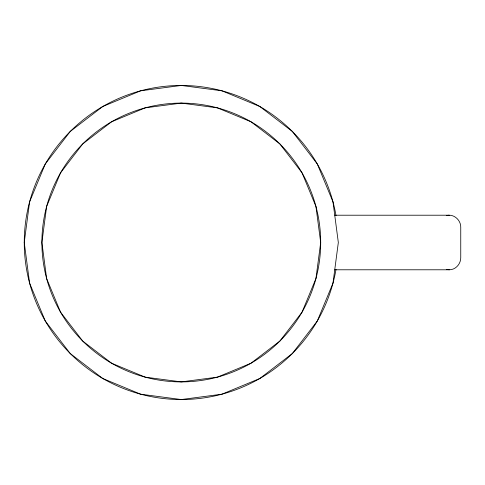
<?xml version="1.0" encoding="UTF-8"?>
<svg xmlns="http://www.w3.org/2000/svg" width="485" height="485" viewBox="0 0 485 485"><rect width="100%" height="100%" fill="white"/><g stroke="black" fill="none" stroke-linecap="round" stroke-linejoin="round"><path stroke-width="0.73" d="M446.406 215.631C453.657 213.473 460.974 220.038 460.75 227.344L460.75 257.656C460.817 263.87 455.73 269.775 449.353 269.787L334.741 269.787M334.741 215.213L449.353 215.213M446.406 269.369L449.353 269.787M336.026 269.314A157.043 157.043 0 0 1 95.127 373.789A157.043 157.043 0 0 1 95.127 111.21A157.043 157.043 0 0 1 336.026 215.686M29.603 201.857L24.25 242.5L29.603 283.143L45.287 321.021L70.246 353.547L102.772 378.5L140.644 394.19L181.293 399.543L221.936 394.19L259.808 378.5L292.334 353.547L317.293 321.021L332.983 283.143L338.33 242.5L332.983 201.857L317.293 163.978L292.334 131.453L259.808 106.5L221.936 90.81L181.293 85.457L140.644 90.81L102.772 106.5L70.246 131.453L45.287 163.978L29.603 201.857M46.645 206.422L41.892 242.5L46.645 278.578L60.57 312.201L82.723 341.07L111.592 363.223L145.209 377.148L181.293 381.895L217.371 377.148L250.987 363.223L279.857 341.07L302.01 312.201L315.935 278.578L320.688 242.5L315.935 206.422L302.01 172.799L279.857 143.93L250.987 121.777L217.371 107.852L181.293 103.105L145.209 107.852L111.592 121.777L82.723 143.93L60.57 172.799L46.645 206.422M111.592 363.223A139.395 139.395 0 0 0 320.688 242.5A139.395 139.395 0 0 0 111.592 121.777A139.395 139.395 0 0 0 111.592 363.223"/></g></svg>
